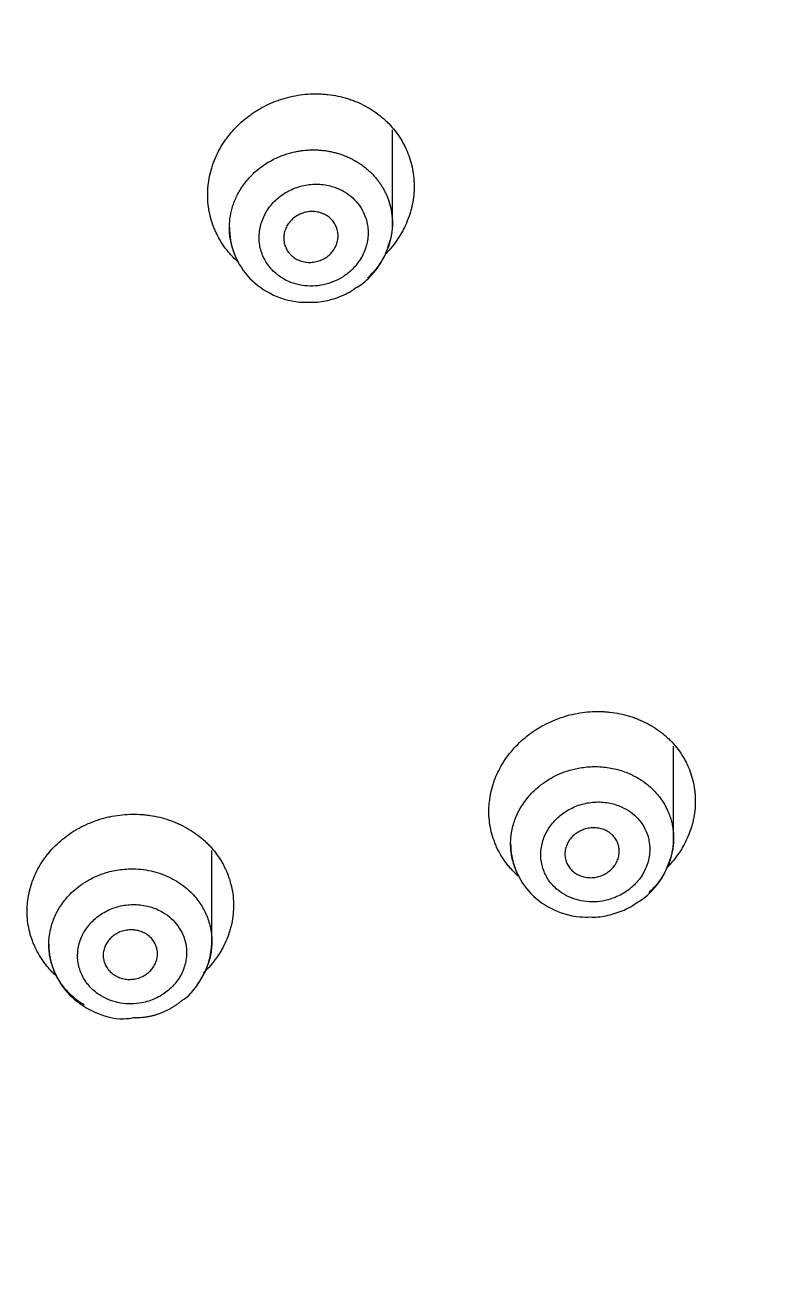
# Model space of a CAD drawing. Header units: millimetres. Extents: x 6110 to 6704, y -2661 to -1821.
# Drawn here: x 6343.9 to 6347.34, y -2169.79 to -2164.06 of the extents above; entities that cross this region are included whole.
import ezdxf

# ---------------------------------------------------------------- set-up
doc = ezdxf.new("R2010")
doc.units = ezdxf.units.MM
doc.header["$LTSCALE"] = 0.1
doc.linetypes.add('HIDDEN2', pattern=[4.7625, 3.175, -1.5875])
doc.layers.add('1', color=4, linetype='HIDDEN2', lineweight=13)
doc.layers.add('DIM', color=3, linetype='Continuous', lineweight=9)

msp = doc.modelspace()

# ---------------------------------------------------------------- hatches: boundary and pattern name
at = {"layer": 'DIM'}
h = msp.add_hatch(dxfattribs=at)
h.set_pattern_fill('ANSI31', color=2)
edge = h.paths.add_edge_path()
edge.add_line((6619.6172, -2595.9805), (6619.6172, -1962.2056))
edge.add_line((6634.6172, -1966.1101), (6619.6172, -1966.1101))
edge.add_line((6634.6172, -2610.9805), (6634.6172, -1966.1101))
edge.add_line((6634.6172, -2610.9805), (6184.4567, -2610.9805))
edge.add_line((6619.6172, -2595.9805), (6184.4567, -2595.9805))
edge.add_line((6184.4567, -2610.9805), (6184.4567, -2595.9805))

# ---------------------------------------------------------------- linework, layer by layer
at = {"layer": '1', "color": 7, "linetype": 'Continuous', "lineweight": -3}
for p, q in [((6345.5903, -2164.9676), (6345.5903, -2164.5391)), ((6346.8843, -2167.797), (6346.8843, -2167.3728)), ((6344.7593, -2168.2714), (6344.7593, -2167.852))]:
    msp.add_line(p, q, dxfattribs=at)
for centre, major_axis, start_param, end_param in [((6338.0093, -2168.509), (-13.75, 0), 3.141606, 7.301236), ((6338.0093, -2168.5196), (-13.75, 0), 3.141627, 6.283151), ((6338.0093, -2168.8384), (13.1753, 0), 4.984867, 10.723113)]:
    msp.add_ellipse(centre, major_axis=major_axis, ratio=0.906308, start_param=start_param, end_param=end_param, dxfattribs=at)
for points, knots in [([(6344.8798, -2165.1463), (6344.872, -2165.1393), (6344.8644, -2165.1321), (6344.8519, -2165.1192), (6344.8469, -2165.1137), (6344.8372, -2165.1026), (6344.8325, -2165.097), (6344.8099, -2165.0682), (6344.7945, -2165.0437), (6344.7786, -2165.0111), (6344.7756, -2165.0045), (6344.7699, -2164.991), (6344.7672, -2164.9842), (6344.7598, -2164.9637), (6344.7556, -2164.9499), (6344.7452, -2164.9079), (6344.7413, -2164.8793), (6344.7403, -2164.8427), (6344.7402, -2164.8354), (6344.7406, -2164.8208), (6344.741, -2164.8135), (6344.7426, -2164.7917), (6344.7464, -2164.7628), (6344.7531, -2164.7343), (6344.7592, -2164.713), (6344.7615, -2164.7059), (6344.7664, -2164.6918), (6344.769, -2164.6848), (6344.7829, -2164.6503), (6344.7968, -2164.6239), (6344.8174, -2164.5924), (6344.8217, -2164.5862), (6344.8306, -2164.5739), (6344.8352, -2164.5678), (6344.8496, -2164.5499), (6344.8597, -2164.5385), (6344.8916, -2164.5056), (6344.9148, -2164.4857), (6344.9465, -2164.4633), (6344.953, -2164.459), (6344.9661, -2164.4506), (6344.9728, -2164.4465), (6344.993, -2164.4348), (6345.0205, -2164.4206), (6345.0492, -2164.4088), (6345.0712, -2164.4009), (6345.0786, -2164.3985), (6345.0936, -2164.3939), (6345.1012, -2164.3917), (6345.1392, -2164.3819), (6345.1699, -2164.3769), (6345.2162, -2164.3735), (6345.2317, -2164.3731), (6345.255, -2164.3735), (6345.2628, -2164.3738), (6345.2783, -2164.3749), (6345.2861, -2164.3756), (6345.3244, -2164.3799), (6345.3543, -2164.3861), (6345.3906, -2164.3973), (6345.3978, -2164.3998), (6345.4122, -2164.405), (6345.4193, -2164.4078), (6345.4404, -2164.4166), (6345.4539, -2164.4231), (6345.4934, -2164.4445), (6345.518, -2164.4611), (6345.5466, -2164.485), (6345.5522, -2164.4899), (6345.5631, -2164.5), (6345.5683, -2164.5052), (6345.5837, -2164.521), (6345.6029, -2164.543), (6345.6197, -2164.5668), (6345.6313, -2164.5853), (6345.6351, -2164.5916), (6345.6422, -2164.6044), (6345.6456, -2164.6109), (6345.6616, -2164.6436), (6345.6714, -2164.6707), (6345.6818, -2164.7128), (6345.6846, -2164.7271), (6345.6875, -2164.7488), (6345.6883, -2164.7561), (6345.6895, -2164.7706), (6345.6899, -2164.7779), (6345.691, -2164.8142), (6345.6888, -2164.8432), (6345.6823, -2164.8794), (6345.6807, -2164.8867), (6345.6774, -2164.9012), (6345.6755, -2164.9083), (6345.6693, -2164.9297), (6345.6597, -2164.9576), (6345.6473, -2164.9847), (6345.6369, -2165.0046), (6345.6333, -2165.0111), (6345.6256, -2165.0242), (6345.6216, -2165.0306), (6345.6008, -2165.0625), (6345.5818, -2165.0863), (6345.5603, -2165.1085)], [0, 0, 0, 0, 0.014902, 0.014902, 0.025382, 0.025382, 0.035862, 0.035862, 0.077781, 0.077781, 0.088261, 0.088261, 0.09874, 0.09874, 0.1197, 0.1197, 0.161619, 0.161619, 0.172099, 0.172099, 0.182579, 0.182579, 0.203538, 0.224498, 0.224498, 0.234977, 0.234977, 0.245457, 0.245457, 0.287376, 0.287376, 0.297856, 0.297856, 0.308336, 0.308336, 0.329295, 0.329295, 0.371214, 0.371214, 0.381694, 0.381694, 0.392174, 0.392174, 0.413133, 0.434093, 0.434093, 0.444573, 0.444573, 0.455052, 0.455052, 0.496971, 0.496971, 0.517931, 0.517931, 0.528411, 0.528411, 0.53889, 0.53889, 0.58081, 0.58081, 0.591289, 0.591289, 0.601769, 0.601769, 0.622729, 0.622729, 0.664648, 0.664648, 0.675127, 0.675127, 0.685607, 0.685607, 0.706567, 0.727526, 0.727526, 0.738006, 0.738006, 0.748486, 0.748486, 0.790405, 0.790405, 0.811364, 0.811364, 0.821844, 0.821844, 0.832324, 0.832324, 0.874243, 0.874243, 0.884723, 0.884723, 0.895202, 0.895202, 0.916162, 0.937121, 0.937121, 0.947601, 0.947601, 0.958081, 0.958081, 1, 1, 1, 1]), ([(6344.8403, -2164.9884), (6344.8403, -2164.9865), (6344.8405, -2164.9691), (6344.8436, -2164.9349), (6344.8557, -2164.8853), (6344.8773, -2164.8338), (6344.9099, -2164.7824), (6344.9473, -2164.7414), (6344.9835, -2164.7112), (6345.0134, -2164.6909), (6345.0428, -2164.6746), (6345.0709, -2164.6617), (6345.0973, -2164.6519), (6345.1217, -2164.6447), (6345.1438, -2164.6395), (6345.1633, -2164.6359), (6345.1802, -2164.6336), (6345.1944, -2164.6323), (6345.2058, -2164.6315), (6345.2197, -2164.631), (6345.2372, -2164.6309), (6345.2588, -2164.6321), (6345.2802, -2164.6344), (6345.3012, -2164.6378), (6345.3218, -2164.6423), (6345.3419, -2164.6478), (6345.3614, -2164.6543), (6345.3804, -2164.6617), (6345.3986, -2164.6701), (6345.4162, -2164.6793), (6345.4331, -2164.6893), (6345.4492, -2164.7001), (6345.4645, -2164.7116), (6345.479, -2164.7237), (6345.4926, -2164.7364), (6345.5054, -2164.7497), (6345.5172, -2164.7635), (6345.5282, -2164.7778), (6345.5383, -2164.7924), (6345.5475, -2164.8074), (6345.5558, -2164.8227), (6345.5667, -2164.8456), (6345.5785, -2164.8779), (6345.588, -2164.9212), (6345.5903, -2164.9515), (6345.5903, -2164.9672)], [0, 0, 0, 0, 0.005441, 0.047816, 0.094021, 0.144058, 0.197927, 0.255627, 0.289108, 0.320212, 0.348938, 0.375287, 0.399257, 0.420849, 0.440062, 0.456897, 0.471352, 0.483427, 0.493123, 0.500439, 0.519075, 0.53757, 0.555925, 0.57414, 0.592215, 0.61015, 0.627946, 0.645603, 0.66312, 0.680499, 0.69774, 0.714842, 0.731806, 0.748632, 0.765321, 0.781873, 0.798288, 0.814566, 0.830707, 0.846713, 0.862583, 0.878317, 0.916366, 0.957028, 1, 1, 1, 1]), ([(6345.4018, -2165.184), (6345.4096, -2165.1766), (6345.4243, -2165.1609), (6345.4431, -2165.1349), (6345.4581, -2165.1069), (6345.4694, -2165.0776), (6345.4764, -2165.0472), (6345.4791, -2165.0164), (6345.4776, -2164.9857), (6345.4718, -2164.9557), (6345.46, -2164.922), (6345.44, -2164.8861), (6345.409, -2164.8512), (6345.3713, -2164.8228), (6345.3327, -2164.8046), (6345.2966, -2164.7941), (6345.2644, -2164.7891), (6345.2317, -2164.7881), (6345.1989, -2164.791), (6345.1667, -2164.7979), (6345.1355, -2164.8087), (6345.1059, -2164.823), (6345.0783, -2164.8407), (6345.0533, -2164.8616), (6345.0312, -2164.8852), (6345.0125, -2164.9112), (6344.9974, -2164.9391), (6344.9862, -2164.9684), (6344.9792, -2164.9987), (6344.9765, -2165.0294), (6344.9779, -2165.06), (6344.9837, -2165.0901), (6344.9938, -2165.119), (6345.0078, -2165.1463), (6345.0256, -2165.1715), (6345.047, -2165.194), (6345.0714, -2165.2137), (6345.0985, -2165.2301), (6345.1327, -2165.2449), (6345.1746, -2165.2558), (6345.2236, -2165.2588), (6345.2728, -2165.253), (6345.3202, -2165.2382), (6345.3642, -2165.2154), (6345.39, -2165.1952), (6345.4018, -2165.184)], [0, 0, 0, 0, 0.02085, 0.041612, 0.062641, 0.083494, 0.1042, 0.125113, 0.146036, 0.166745, 0.187587, 0.218855, 0.250022, 0.281241, 0.312461, 0.333319, 0.354033, 0.374953, 0.395825, 0.416534, 0.437434, 0.458363, 0.479085, 0.499955, 0.520923, 0.541676, 0.562573, 0.583495, 0.604209, 0.625085, 0.645955, 0.666654, 0.687576, 0.70845, 0.729135, 0.750036, 0.77094, 0.79163, 0.812505, 0.843708, 0.874932, 0.906081, 0.937377, 0.968614, 1, 1, 1, 1]), ([(6345.3037, -2165.1104), (6345.2978, -2165.1161), (6345.2915, -2165.1212), (6345.2814, -2165.1279), (6345.2779, -2165.13), (6345.2707, -2165.1339), (6345.267, -2165.1358), (6345.2557, -2165.1406), (6345.2479, -2165.1432), (6345.236, -2165.1459), (6345.2319, -2165.1467), (6345.2237, -2165.1478), (6345.2196, -2165.1481), (6345.2074, -2165.1487), (6345.1993, -2165.1483), (6345.1872, -2165.1466), (6345.1832, -2165.1458), (6345.1753, -2165.144), (6345.1677, -2165.1417), (6345.1603, -2165.1388), (6345.153, -2165.1355), (6345.1495, -2165.1337), (6345.1392, -2165.1277), (6345.1328, -2165.1231), (6345.1242, -2165.1154), (6345.1214, -2165.1127), (6345.1175, -2165.1084), (6345.1162, -2165.1069), (6345.1137, -2165.1039), (6345.1125, -2165.1024), (6345.1068, -2165.0947), (6345.103, -2165.0881), (6345.0983, -2165.0777), (6345.0969, -2165.0741), (6345.0945, -2165.0668), (6345.0935, -2165.0631), (6345.0911, -2165.052), (6345.0903, -2165.0444), (6345.0903, -2165.0328), (6345.0905, -2165.029), (6345.0913, -2165.0214), (6345.0925, -2165.0138), (6345.0945, -2165.0063), (6345.0969, -2164.9989), (6345.0983, -2164.9952), (6345.103, -2164.9844), (6345.1068, -2164.9775), (6345.1136, -2164.9677), (6345.1161, -2164.9646), (6345.1213, -2164.9584), (6345.124, -2164.9555), (6345.1327, -2164.947), (6345.1389, -2164.942), (6345.1491, -2164.9351), (6345.1527, -2164.933), (6345.1598, -2164.9291), (6345.1672, -2164.9255), (6345.1748, -2164.9226), (6345.1826, -2164.9201), (6345.1866, -2164.919), (6345.1987, -2164.9162), (6345.2068, -2164.9151), (6345.219, -2164.9145), (6345.2231, -2164.9145), (6345.2312, -2164.9149), (6345.2353, -2164.9153), (6345.2474, -2164.917), (6345.2552, -2164.9188), (6345.2646, -2164.9221), (6345.2665, -2164.9227), (6345.2702, -2164.9242), (6345.2721, -2164.925), (6345.2776, -2164.9275), (6345.2811, -2164.9293), (6345.2913, -2164.9352), (6345.2976, -2164.9398), (6345.3049, -2164.9463), (6345.3064, -2164.9476), (6345.3092, -2164.9503), (6345.3132, -2164.9545), (6345.3193, -2164.9619), (6345.3235, -2164.9683), (6345.3274, -2164.9749), (6345.3292, -2164.9783), (6345.3339, -2164.9888), (6345.3363, -2164.996), (6345.3387, -2165.0072), (6345.3393, -2165.0109), (6345.3401, -2165.0186), (6345.3403, -2165.0224), (6345.3403, -2165.0339), (6345.3395, -2165.0415), (6345.3371, -2165.0529), (6345.3361, -2165.0567), (6345.3337, -2165.0641), (6345.331, -2165.0714), (6345.3275, -2165.0784), (6345.3236, -2165.0853), (6345.3215, -2165.0887), (6345.3147, -2165.0986), (6345.3095, -2165.1047), (6345.3037, -2165.1104)], [0, 0, 0, 0, 0.03125, 0.03125, 0.046875, 0.046875, 0.0625, 0.0625, 0.09375, 0.09375, 0.109375, 0.109375, 0.125, 0.125, 0.15625, 0.15625, 0.171875, 0.171875, 0.1875, 0.203125, 0.203125, 0.21875, 0.21875, 0.25, 0.25, 0.265625, 0.265625, 0.273438, 0.273438, 0.28125, 0.28125, 0.3125, 0.3125, 0.328125, 0.328125, 0.34375, 0.34375, 0.375, 0.375, 0.390625, 0.390625, 0.40625, 0.421875, 0.421875, 0.4375, 0.4375, 0.46875, 0.46875, 0.484375, 0.484375, 0.5, 0.5, 0.53125, 0.53125, 0.546875, 0.546875, 0.5625, 0.578125, 0.578125, 0.59375, 0.59375, 0.625, 0.625, 0.640625, 0.640625, 0.65625, 0.65625, 0.6875, 0.6875, 0.695313, 0.695313, 0.703125, 0.703125, 0.71875, 0.71875, 0.75, 0.75, 0.757813, 0.757813, 0.765625, 0.78125, 0.796875, 0.796875, 0.8125, 0.8125, 0.84375, 0.84375, 0.859375, 0.859375, 0.875, 0.875, 0.90625, 0.90625, 0.921875, 0.921875, 0.9375, 0.953125, 0.953125, 0.96875, 0.96875, 1, 1, 1, 1]), ([(6344.8403, -2164.9877), (6344.8407, -2165.0286), (6344.8543, -2165.1071), (6344.9188, -2165.2166), (6345.0246, -2165.2987), (6345.1302, -2165.3315), (6345.1928, -2165.3321), (6345.2082, -2165.3313)], [0, 0, 0, 0, 0.213393, 0.437882, 0.673259, 0.920678, 1, 1, 1, 1]), ([(6344.8827, -2165.1477), (6344.8815, -2165.1456), (6344.8714, -2165.1274), (6344.8557, -2165.0915), (6344.843, -2165.0399), (6344.8403, -2165.005), (6344.8403, -2164.9884)], [0, 0, 0, 0, 0.044747, 0.371454, 0.701717, 1, 1, 1, 1]), ([(6345.5903, -2164.9672), (6345.5903, -2164.9673), (6345.5903, -2164.9841), (6345.5877, -2165.0175), (6345.58, -2165.0503), (6345.5749, -2165.0663)], [0, 0, 0, 0, 0.003355, 0.503542, 1, 1, 1, 1]), ([(6345.4211, -2165.2661), (6345.431, -2165.2606), (6345.4632, -2165.2404), (6345.5093, -2165.1936), (6345.5513, -2165.1318), (6345.5677, -2165.0878), (6345.573, -2165.0678)], [0, 0, 0, 0, 0.128214, 0.438368, 0.755323, 1, 1, 1, 1]), ([(6345.5749, -2165.0663), (6345.5746, -2165.0674), (6345.5685, -2165.0864), (6345.5529, -2165.1233), (6345.5201, -2165.1746), (6345.4917, -2165.2057), (6345.4758, -2165.2204)], [0, 0, 0, 0, 0.018042, 0.329384, 0.656701, 1, 1, 1, 1]), ([(6345.2082, -2165.3313), (6345.2176, -2165.332), (6345.2521, -2165.3326), (6345.312, -2165.3197), (6345.3747, -2165.297), (6345.4089, -2165.2751), (6345.4211, -2165.2661)], [0, 0, 0, 0, 0.124759, 0.458259, 0.799124, 1, 1, 1, 1]), ([(6346.1698, -2167.9706), (6346.1627, -2167.9643), (6346.1558, -2167.9578), (6346.1441, -2167.9459), (6346.1391, -2167.9405), (6346.1295, -2167.9296), (6346.1248, -2167.9241), (6346.1025, -2167.8959), (6346.0872, -2167.8719), (6346.0715, -2167.84), (6346.0685, -2167.8335), (6346.0629, -2167.8204), (6346.0603, -2167.8137), (6346.053, -2167.7936), (6346.0489, -2167.78), (6346.0388, -2167.7388), (6346.0351, -2167.7107), (6346.0343, -2167.6748), (6346.0343, -2167.6676), (6346.0348, -2167.6532), (6346.0352, -2167.646), (6346.037, -2167.6246), (6346.041, -2167.5962), (6346.0479, -2167.5681), (6346.0542, -2167.5472), (6346.0565, -2167.5402), (6346.0615, -2167.5263), (6346.0642, -2167.5194), (6346.0785, -2167.4855), (6346.0926, -2167.4595), (6346.1176, -2167.4224), (6346.1267, -2167.4103), (6346.1461, -2167.3868), (6346.1563, -2167.3755), (6346.1886, -2167.3433), (6346.212, -2167.3237), (6346.244, -2167.3017), (6346.2505, -2167.2974), (6346.2637, -2167.2892), (6346.2704, -2167.2852), (6346.2907, -2167.2738), (6346.3184, -2167.2598), (6346.3472, -2167.2483), (6346.3693, -2167.2405), (6346.3767, -2167.2381), (6346.3917, -2167.2336), (6346.3993, -2167.2315), (6346.4374, -2167.2219), (6346.468, -2167.217), (6346.5143, -2167.2137), (6346.5298, -2167.2133), (6346.553, -2167.2137), (6346.5608, -2167.214), (6346.5763, -2167.215), (6346.584, -2167.2157), (6346.6221, -2167.2199), (6346.6519, -2167.2259), (6346.688, -2167.2369), (6346.6952, -2167.2392), (6346.7094, -2167.2443), (6346.7165, -2167.247), (6346.7374, -2167.2556), (6346.7509, -2167.262), (6346.7901, -2167.2827), (6346.8146, -2167.2989), (6346.8429, -2167.3222), (6346.8484, -2167.327), (6346.8592, -2167.3369), (6346.8644, -2167.3419), (6346.8797, -2167.3573), (6346.8987, -2167.3788), (6346.9153, -2167.402), (6346.9268, -2167.42), (6346.9305, -2167.4262), (6346.9375, -2167.4387), (6346.9408, -2167.445), (6346.9566, -2167.4771), (6346.9663, -2167.5036), (6346.9764, -2167.5448), (6346.9791, -2167.5588), (6346.9819, -2167.5801), (6346.9826, -2167.5873), (6346.9837, -2167.6015), (6346.9841, -2167.6087), (6346.9849, -2167.6443), (6346.9825, -2167.6728), (6346.9757, -2167.7084), (6346.9741, -2167.7155), (6346.9706, -2167.7298), (6346.9687, -2167.7368), (6346.9623, -2167.7578), (6346.9525, -2167.7854), (6346.9398, -2167.812), (6346.9292, -2167.8315), (6346.9255, -2167.838), (6346.9178, -2167.8508), (6346.9137, -2167.8572), (6346.8926, -2167.8885), (6346.8733, -2167.912), (6346.8516, -2167.9338)], [0, 0, 0, 0, 0.013703, 0.013703, 0.024196, 0.024196, 0.034688, 0.034688, 0.076658, 0.076658, 0.087151, 0.087151, 0.097643, 0.097643, 0.118628, 0.118628, 0.160598, 0.160598, 0.171091, 0.171091, 0.181583, 0.181583, 0.202568, 0.223553, 0.223553, 0.234046, 0.234046, 0.244539, 0.244539, 0.286509, 0.286509, 0.307494, 0.307494, 0.328479, 0.328479, 0.370449, 0.370449, 0.380941, 0.380941, 0.391434, 0.391434, 0.412419, 0.433404, 0.433404, 0.443896, 0.443896, 0.454389, 0.454389, 0.496359, 0.496359, 0.517344, 0.517344, 0.527837, 0.527837, 0.538329, 0.538329, 0.580299, 0.580299, 0.590792, 0.590792, 0.601284, 0.601284, 0.622269, 0.622269, 0.664239, 0.664239, 0.674732, 0.674732, 0.685224, 0.685224, 0.706209, 0.727194, 0.727194, 0.737687, 0.737687, 0.74818, 0.74818, 0.79015, 0.79015, 0.811135, 0.811135, 0.821627, 0.821627, 0.83212, 0.83212, 0.87409, 0.87409, 0.884582, 0.884582, 0.895075, 0.895075, 0.91606, 0.937045, 0.937045, 0.947537, 0.947537, 0.95803, 0.95803, 1, 1, 1, 1]), ([(6346.1343, -2167.8218), (6346.1343, -2167.8124), (6346.1357, -2167.7828), (6346.145, -2167.733), (6346.1681, -2167.6745), (6346.2025, -2167.6197), (6346.2367, -2167.5823), (6346.2651, -2167.5576), (6346.286, -2167.5415), (6346.3141, -2167.523), (6346.3503, -2167.5038), (6346.3953, -2167.486), (6346.4492, -2167.4722), (6346.5004, -2167.4666), (6346.5446, -2167.4671), (6346.5789, -2167.4704), (6346.6119, -2167.4764), (6346.6432, -2167.4849), (6346.6727, -2167.4956), (6346.7004, -2167.5082), (6346.726, -2167.5225), (6346.7495, -2167.5382), (6346.7709, -2167.5551), (6346.7902, -2167.5729), (6346.8075, -2167.5914), (6346.8227, -2167.6105), (6346.836, -2167.6299), (6346.8474, -2167.6494), (6346.8573, -2167.6696), (6346.8659, -2167.6907), (6346.8731, -2167.7131), (6346.8787, -2167.7362), (6346.8824, -2167.7599), (6346.8841, -2167.7802), (6346.8843, -2167.7926), (6346.8843, -2167.7969)], [0, 0, 0, 0, 0.026199, 0.082395, 0.139298, 0.196916, 0.255256, 0.27208, 0.294957, 0.323885, 0.358864, 0.399888, 0.446955, 0.500061, 0.530248, 0.559717, 0.588468, 0.616503, 0.643821, 0.670423, 0.696309, 0.721479, 0.745934, 0.769673, 0.792698, 0.81501, 0.836608, 0.857493, 0.877666, 0.899212, 0.92103, 0.943121, 0.965485, 0.988123, 1, 1, 1, 1]), ([(6346.6983, -2168.0155), (6346.7062, -2168.0082), (6346.7209, -2167.9926), (6346.7397, -2167.9669), (6346.7547, -2167.9392), (6346.7659, -2167.9102), (6346.7729, -2167.8804), (6346.7759, -2167.8451), (6346.7724, -2167.805), (6346.7585, -2167.762), (6346.7358, -2167.7228), (6346.7048, -2167.689), (6346.667, -2167.6617), (6346.6285, -2167.6443), (6346.5925, -2167.6344), (6346.5604, -2167.6298), (6346.5277, -2167.6291), (6346.495, -2167.6322), (6346.4628, -2167.6392), (6346.4316, -2167.65), (6346.402, -2167.6643), (6346.3744, -2167.6819), (6346.3494, -2167.7026), (6346.3272, -2167.726), (6346.3085, -2167.7517), (6346.2934, -2167.7793), (6346.2822, -2167.8082), (6346.2753, -2167.838), (6346.2726, -2167.8683), (6346.2742, -2167.8983), (6346.2801, -2167.9278), (6346.2903, -2167.956), (6346.3044, -2167.9826), (6346.3224, -2168.007), (6346.3474, -2168.0324), (6346.381, -2168.0569), (6346.4243, -2168.0764), (6346.4712, -2168.0879), (6346.5202, -2168.0904), (6346.5693, -2168.0843), (6346.6114, -2168.0711), (6346.646, -2168.0545), (6346.6737, -2168.0368), (6346.6904, -2168.0229), (6346.6983, -2168.0155)], [0, 0, 0, 0, 0.020896, 0.041652, 0.06262, 0.083511, 0.104219, 0.12509, 0.156355, 0.18752, 0.218767, 0.249961, 0.28118, 0.312405, 0.333296, 0.35401, 0.374902, 0.395814, 0.416525, 0.437388, 0.458341, 0.479065, 0.499919, 0.520871, 0.541626, 0.562557, 0.583438, 0.604144, 0.625069, 0.645921, 0.666614, 0.687551, 0.708421, 0.729109, 0.750011, 0.781214, 0.812434, 0.843604, 0.874873, 0.906013, 0.937331, 0.958238, 0.979009, 1, 1, 1, 1]), ([(6344.0394, -2168.426), (6344.0323, -2168.4193), (6344.0254, -2168.4124), (6344.0137, -2168.3999), (6344.0089, -2168.3944), (6343.9995, -2168.3832), (6343.995, -2168.3775), (6343.9732, -2168.3487), (6343.9585, -2168.3243), (6343.9434, -2168.2919), (6343.9406, -2168.2854), (6343.9352, -2168.2721), (6343.9327, -2168.2654), (6343.9258, -2168.2451), (6343.922, -2168.2315), (6343.9127, -2168.1902), (6343.9095, -2168.1622), (6343.9093, -2168.1264), (6343.9095, -2168.1193), (6343.9102, -2168.1051), (6343.9107, -2168.098), (6343.9129, -2168.0768), (6343.9173, -2168.0487), (6343.9247, -2168.0211), (6343.9314, -2168.0005), (6343.9338, -2167.9937), (6343.9391, -2167.98), (6343.9418, -2167.9733), (6343.9566, -2167.9401), (6343.9711, -2167.9148), (6343.9925, -2167.8847), (6343.997, -2167.8788), (6344.0062, -2167.8671), (6344.011, -2167.8614), (6344.0258, -2167.8444), (6344.0363, -2167.8335), (6344.069, -2167.8026), (6344.0928, -2167.784), (6344.1251, -2167.7632), (6344.1317, -2167.7592), (6344.1451, -2167.7515), (6344.1519, -2167.7478), (6344.1724, -2167.7371), (6344.2004, -2167.7242), (6344.2294, -2167.7138), (6344.2517, -2167.7069), (6344.2591, -2167.7048), (6344.2743, -2167.7008), (6344.2819, -2167.699), (6344.3202, -2167.6908), (6344.351, -2167.6871), (6344.3974, -2167.6855), (6344.4129, -2167.6857), (6344.4362, -2167.687), (6344.444, -2167.6876), (6344.4594, -2167.6892), (6344.4671, -2167.6902), (6344.5052, -2167.6958), (6344.5348, -2167.703), (6344.5708, -2167.7153), (6344.5779, -2167.7179), (6344.5921, -2167.7235), (6344.5991, -2167.7265), (6344.6199, -2167.7359), (6344.6332, -2167.7427), (6344.672, -2167.7649), (6344.696, -2167.782), (6344.7239, -2167.8062), (6344.7293, -2167.8112), (6344.7399, -2167.8214), (6344.745, -2167.8266), (6344.7599, -2167.8425), (6344.7784, -2167.8646), (6344.7945, -2167.8883), (6344.8057, -2167.9067), (6344.8092, -2167.9129), (6344.816, -2167.9256), (6344.8192, -2167.932), (6344.8343, -2167.9644), (6344.8435, -2167.9911), (6344.8528, -2168.0325), (6344.8552, -2168.0465), (6344.8576, -2168.0678), (6344.8582, -2168.0749), (6344.8591, -2168.089), (6344.8593, -2168.0961), (6344.8595, -2168.1315), (6344.8566, -2168.1598), (6344.8492, -2168.1949), (6344.8475, -2168.202), (6344.8438, -2168.216), (6344.8417, -2168.2229), (6344.8351, -2168.2435), (6344.8247, -2168.2705), (6344.8116, -2168.2965), (6344.8008, -2168.3156), (6344.797, -2168.3219), (6344.789, -2168.3344), (6344.7848, -2168.3406), (6344.7632, -2168.3711), (6344.7435, -2168.3937), (6344.7215, -2168.4147)], [0, 0, 0, 0, 0.013993, 0.013993, 0.024482, 0.024482, 0.034972, 0.034972, 0.076929, 0.076929, 0.087419, 0.087419, 0.097908, 0.097908, 0.118887, 0.118887, 0.160845, 0.160845, 0.171334, 0.171334, 0.181824, 0.181824, 0.202803, 0.223782, 0.223782, 0.234271, 0.234271, 0.24476, 0.24476, 0.286718, 0.286718, 0.297208, 0.297208, 0.307697, 0.307697, 0.328676, 0.328676, 0.370634, 0.370634, 0.381123, 0.381123, 0.391613, 0.391613, 0.412591, 0.43357, 0.43357, 0.44406, 0.44406, 0.454549, 0.454549, 0.496507, 0.496507, 0.517486, 0.517486, 0.527975, 0.527975, 0.538465, 0.538465, 0.580422, 0.580422, 0.590912, 0.590912, 0.601401, 0.601401, 0.62238, 0.62238, 0.664338, 0.664338, 0.674827, 0.674827, 0.685317, 0.685317, 0.706296, 0.727275, 0.727275, 0.737764, 0.737764, 0.748253, 0.748253, 0.790211, 0.790211, 0.81119, 0.81119, 0.82168, 0.82168, 0.832169, 0.832169, 0.874127, 0.874127, 0.884616, 0.884616, 0.895106, 0.895106, 0.916084, 0.937063, 0.937063, 0.947553, 0.947553, 0.958042, 0.958042, 1, 1, 1, 1]), ([(6346.5973, -2167.9399), (6346.5915, -2167.9455), (6346.5851, -2167.9505), (6346.575, -2167.9572), (6346.5715, -2167.9593), (6346.5643, -2167.9631), (6346.5605, -2167.9649), (6346.5492, -2167.9698), (6346.5414, -2167.9723), (6346.5294, -2167.975), (6346.5254, -2167.9758), (6346.5172, -2167.9769), (6346.5131, -2167.9773), (6346.5009, -2167.9779), (6346.4928, -2167.9775), (6346.4808, -2167.9759), (6346.4768, -2167.9752), (6346.469, -2167.9734), (6346.4613, -2167.9712), (6346.454, -2167.9684), (6346.4468, -2167.9652), (6346.4432, -2167.9635), (6346.433, -2167.9577), (6346.4267, -2167.9532), (6346.418, -2167.9457), (6346.4153, -2167.9431), (6346.41, -2167.9375), (6346.4076, -2167.9346), (6346.4008, -2167.9255), (6346.3969, -2167.9191), (6346.393, -2167.9106), (6346.3923, -2167.9089), (6346.3909, -2167.9054), (6346.3902, -2167.9036), (6346.3885, -2167.8983), (6346.3875, -2167.8947), (6346.3851, -2167.8838), (6346.3843, -2167.8764), (6346.3844, -2167.865), (6346.3846, -2167.8612), (6346.3854, -2167.8537), (6346.3866, -2167.8462), (6346.3887, -2167.8389), (6346.3911, -2167.8316), (6346.3925, -2167.8279), (6346.3972, -2167.8173), (6346.4011, -2167.8105), (6346.408, -2167.8009), (6346.4104, -2167.7977), (6346.4157, -2167.7916), (6346.4184, -2167.7887), (6346.4271, -2167.7804), (6346.4334, -2167.7754), (6346.4437, -2167.7687), (6346.4472, -2167.7666), (6346.4544, -2167.7627), (6346.4618, -2167.7592), (6346.4694, -2167.7563), (6346.4772, -2167.7538), (6346.4812, -2167.7527), (6346.4933, -2167.7499), (6346.5014, -2167.7488), (6346.5136, -2167.7482), (6346.5176, -2167.7482), (6346.5258, -2167.7485), (6346.5299, -2167.7489), (6346.5419, -2167.7505), (6346.5497, -2167.7522), (6346.561, -2167.756), (6346.5647, -2167.7574), (6346.5719, -2167.7606), (6346.5755, -2167.7623), (6346.5856, -2167.7681), (6346.5919, -2167.7725), (6346.5992, -2167.7788), (6346.6006, -2167.7801), (6346.6034, -2167.7827), (6346.6074, -2167.7868), (6346.6135, -2167.794), (6346.6177, -2167.8002), (6346.6216, -2167.8067), (6346.6233, -2167.81), (6346.628, -2167.8203), (6346.6304, -2167.8273), (6346.6328, -2167.8382), (6346.6334, -2167.8419), (6346.6342, -2167.8495), (6346.6344, -2167.8532), (6346.6343, -2167.8645), (6346.6335, -2167.872), (6346.6311, -2167.8832), (6346.63, -2167.8869), (6346.6276, -2167.8942), (6346.6248, -2167.9014), (6346.6213, -2167.9083), (6346.6174, -2167.9151), (6346.6153, -2167.9185), (6346.6084, -2167.9282), (6346.6032, -2167.9343), (6346.5973, -2167.9399)], [0, 0, 0, 0, 0.03125, 0.03125, 0.046875, 0.046875, 0.0625, 0.0625, 0.09375, 0.09375, 0.109375, 0.109375, 0.125, 0.125, 0.15625, 0.15625, 0.171875, 0.171875, 0.1875, 0.203125, 0.203125, 0.21875, 0.21875, 0.25, 0.25, 0.265625, 0.265625, 0.28125, 0.28125, 0.3125, 0.3125, 0.320313, 0.320313, 0.328125, 0.328125, 0.34375, 0.34375, 0.375, 0.375, 0.390625, 0.390625, 0.40625, 0.421875, 0.421875, 0.4375, 0.4375, 0.46875, 0.46875, 0.484375, 0.484375, 0.5, 0.5, 0.53125, 0.53125, 0.546875, 0.546875, 0.5625, 0.578125, 0.578125, 0.59375, 0.59375, 0.625, 0.625, 0.640625, 0.640625, 0.65625, 0.65625, 0.6875, 0.6875, 0.703125, 0.703125, 0.71875, 0.71875, 0.75, 0.75, 0.757813, 0.757813, 0.765625, 0.78125, 0.796875, 0.796875, 0.8125, 0.8125, 0.84375, 0.84375, 0.859375, 0.859375, 0.875, 0.875, 0.90625, 0.90625, 0.921875, 0.921875, 0.9375, 0.953125, 0.953125, 0.96875, 0.96875, 1, 1, 1, 1]), ([(6346.8843, -2167.7969), (6346.8843, -2167.8008), (6346.8841, -2167.8131), (6346.8825, -2167.8339), (6346.8785, -2167.859), (6346.8725, -2167.8842), (6346.865, -2167.9071), (6346.8591, -2167.9215), (6346.8564, -2167.9276)], [0, 0, 0, 0, 0.089243, 0.276754, 0.466499, 0.658483, 0.85271, 1, 1, 1, 1]), ([(6346.171, -2167.9683), (6346.1705, -2167.9673), (6346.1608, -2167.9489), (6346.1456, -2167.9113), (6346.1359, -2167.8625), (6346.1343, -2167.8323), (6346.1343, -2167.8218)], [0, 0, 0, 0, 0.024073, 0.406199, 0.793147, 1, 1, 1, 1]), ([(6346.1344, -2167.8211), (6346.1348, -2167.8613), (6346.1483, -2167.9383), (6346.2119, -2168.0456), (6346.3166, -2168.126), (6346.4226, -2168.1584), (6346.4862, -2168.1592), (6346.5031, -2168.1584)], [0, 0, 0, 0, 0.21101, 0.433575, 0.667334, 0.913476, 1, 1, 1, 1]), ([(6344.0093, -2168.285), (6344.0093, -2168.2757), (6344.0106, -2168.2465), (6344.0198, -2168.1978), (6344.042, -2168.141), (6344.0691, -2168.0974), (6344.0963, -2168.0642), (6344.1221, -2168.0381), (6344.156, -2168.0106), (6344.199, -2167.9836), (6344.2519, -2167.9598), (6344.3147, -2167.9424), (6344.3768, -2167.9358), (6344.433, -2167.9381), (6344.4795, -2167.9456), (6344.5228, -2167.9578), (6344.5624, -2167.9739), (6344.598, -2167.9931), (6344.6296, -2168.0148), (6344.6571, -2168.0382), (6344.6806, -2168.0627), (6344.7004, -2168.0879), (6344.7224, -2168.1219), (6344.7435, -2168.1675), (6344.7581, -2168.2262), (6344.761, -2168.2877), (6344.7515, -2168.3501), (6344.7291, -2168.4111), (6344.706, -2168.4491), (6344.6925, -2168.4671)], [0, 0, 0, 0, 0.021804, 0.068452, 0.115153, 0.161909, 0.184267, 0.211426, 0.243383, 0.280138, 0.321686, 0.368025, 0.419151, 0.454207, 0.487929, 0.520316, 0.55137, 0.581089, 0.609475, 0.636526, 0.662244, 0.686628, 0.709678, 0.755803, 0.802829, 0.850759, 0.899596, 0.949342, 1, 1, 1, 1]), ([(6346.714, -2168.0933), (6346.7233, -2168.0882), (6346.7554, -2168.0687), (6346.8011, -2168.0224), (6346.8389, -2167.9713), (6346.8514, -2167.9381), (6346.8542, -2167.9295)], [0, 0, 0, 0, 0.140277, 0.503092, 0.874422, 1, 1, 1, 1]), ([(6346.8564, -2167.9276), (6346.8555, -2167.9297), (6346.8508, -2167.94), (6346.8414, -2167.9582), (6346.8268, -2167.9819), (6346.81, -2168.0047), (6346.7911, -2168.0266), (6346.7773, -2168.0403), (6346.77, -2168.0469)], [0, 0, 0, 0, 0.046164, 0.232685, 0.421325, 0.612088, 0.804979, 1, 1, 1, 1]), ([(6346.5031, -2168.1584), (6346.511, -2168.1588), (6346.544, -2168.1595), (6346.6024, -2168.1471), (6346.666, -2168.1246), (6346.7011, -2168.1026), (6346.714, -2168.0933)], [0, 0, 0, 0, 0.106268, 0.442583, 0.787132, 1, 1, 1, 1]), ([(6344.5985, -2168.4539), (6344.6047, -2168.4455), (6344.616, -2168.4281), (6344.6292, -2168.4002), (6344.6382, -2168.3711), (6344.6431, -2168.3412), (6344.6437, -2168.3112), (6344.6392, -2168.2766), (6344.6273, -2168.2384), (6344.6045, -2168.199), (6344.5738, -2168.1645), (6344.5401, -2168.1396), (6344.5073, -2168.1226), (6344.4772, -2168.1116), (6344.4456, -2168.1043), (6344.4131, -2168.1008), (6344.3803, -2168.1013), (6344.3476, -2168.1056), (6344.3158, -2168.1137), (6344.2852, -2168.1255), (6344.2565, -2168.1408), (6344.2301, -2168.1593), (6344.2064, -2168.1807), (6344.186, -2168.2047), (6344.1689, -2168.2308), (6344.1558, -2168.2587), (6344.1468, -2168.2878), (6344.1418, -2168.3175), (6344.1412, -2168.3475), (6344.1451, -2168.3772), (6344.153, -2168.4061), (6344.1651, -2168.4337), (6344.1811, -2168.4594), (6344.2007, -2168.483), (6344.2236, -2168.5039), (6344.2537, -2168.5247), (6344.2921, -2168.5432), (6344.3391, -2168.5555), (6344.3882, -2168.5594), (6344.4319, -2168.5549), (6344.469, -2168.5455), (6344.4996, -2168.5337), (6344.5283, -2168.5183), (6344.5548, -2168.4998), (6344.5785, -2168.4783), (6344.5922, -2168.4623), (6344.5985, -2168.4539)], [0, 0, 0, 0, 0.0209, 0.04163, 0.062533, 0.083454, 0.10417, 0.125012, 0.156278, 0.187452, 0.218693, 0.249901, 0.270803, 0.29152, 0.312403, 0.33333, 0.354041, 0.374895, 0.395859, 0.416562, 0.437364, 0.458366, 0.479099, 0.499932, 0.520869, 0.541619, 0.56257, 0.583424, 0.604118, 0.62506, 0.645934, 0.666618, 0.687524, 0.708421, 0.729118, 0.750002, 0.781185, 0.812443, 0.843559, 0.874893, 0.895663, 0.916382, 0.937407, 0.958262, 0.979007, 1, 1, 1, 1]), ([(6344.4726, -2168.4097), (6344.4668, -2168.4151), (6344.4604, -2168.42), (6344.4503, -2168.4265), (6344.4468, -2168.4285), (6344.4395, -2168.4322), (6344.4358, -2168.4339), (6344.4244, -2168.4385), (6344.4167, -2168.4408), (6344.4047, -2168.4433), (6344.4006, -2168.444), (6344.3924, -2168.4449), (6344.3883, -2168.4452), (6344.3761, -2168.4456), (6344.368, -2168.4451), (6344.3559, -2168.4432), (6344.3519, -2168.4424), (6344.3441, -2168.4404), (6344.3364, -2168.4381), (6344.329, -2168.4351), (6344.3236, -2168.4327), (6344.3218, -2168.4318), (6344.3183, -2168.43), (6344.3166, -2168.429), (6344.308, -2168.424), (6344.3017, -2168.4195), (6344.2931, -2168.4118), (6344.2903, -2168.4091), (6344.2864, -2168.4049), (6344.2851, -2168.4034), (6344.2827, -2168.4005), (6344.2815, -2168.399), (6344.2758, -2168.3914), (6344.272, -2168.3849), (6344.2673, -2168.3747), (6344.2659, -2168.3712), (6344.2635, -2168.3641), (6344.2625, -2168.3605), (6344.2601, -2168.3496), (6344.2593, -2168.3422), (6344.2593, -2168.3309), (6344.2596, -2168.3272), (6344.2604, -2168.3197), (6344.2616, -2168.3123), (6344.2636, -2168.3051), (6344.2659, -2168.2979), (6344.2673, -2168.2943), (6344.2721, -2168.2838), (6344.2759, -2168.2771), (6344.2827, -2168.2677), (6344.2852, -2168.2646), (6344.2904, -2168.2586), (6344.2932, -2168.2558), (6344.3018, -2168.2477), (6344.3081, -2168.2428), (6344.3184, -2168.2363), (6344.3219, -2168.2343), (6344.3291, -2168.2306), (6344.3365, -2168.2272), (6344.3442, -2168.2245), (6344.352, -2168.2221), (6344.356, -2168.2211), (6344.3681, -2168.2186), (6344.3762, -2168.2176), (6344.3884, -2168.2173), (6344.3925, -2168.2174), (6344.3986, -2168.2177), (6344.4007, -2168.2179), (6344.4047, -2168.2183), (6344.4067, -2168.2186), (6344.4168, -2168.2202), (6344.4246, -2168.2221), (6344.434, -2168.2254), (6344.4359, -2168.2261), (6344.4396, -2168.2276), (6344.4414, -2168.2284), (6344.4469, -2168.2309), (6344.4504, -2168.2327), (6344.4605, -2168.2386), (6344.4669, -2168.2431), (6344.4756, -2168.2509), (6344.4784, -2168.2536), (6344.4836, -2168.2592), (6344.4884, -2168.265), (6344.4926, -2168.2713), (6344.4965, -2168.2778), (6344.4983, -2168.2811), (6344.503, -2168.2914), (6344.5053, -2168.2984), (6344.5077, -2168.3093), (6344.5083, -2168.313), (6344.5091, -2168.3205), (6344.5093, -2168.3242), (6344.5093, -2168.3354), (6344.5085, -2168.3428), (6344.5061, -2168.3539), (6344.5051, -2168.3576), (6344.5027, -2168.3648), (6344.5, -2168.3719), (6344.4965, -2168.3787), (6344.4927, -2168.3854), (6344.4905, -2168.3887), (6344.4837, -2168.3982), (6344.4784, -2168.4042), (6344.4726, -2168.4097)], [0, 0, 0, 0, 0.03125, 0.03125, 0.046875, 0.046875, 0.0625, 0.0625, 0.09375, 0.09375, 0.109375, 0.109375, 0.125, 0.125, 0.15625, 0.15625, 0.171875, 0.171875, 0.1875, 0.203125, 0.203125, 0.210938, 0.210938, 0.21875, 0.21875, 0.25, 0.25, 0.265625, 0.265625, 0.273438, 0.273438, 0.28125, 0.28125, 0.3125, 0.3125, 0.328125, 0.328125, 0.34375, 0.34375, 0.375, 0.375, 0.390625, 0.390625, 0.40625, 0.421875, 0.421875, 0.4375, 0.4375, 0.46875, 0.46875, 0.484375, 0.484375, 0.5, 0.5, 0.53125, 0.53125, 0.546875, 0.546875, 0.5625, 0.578125, 0.578125, 0.59375, 0.59375, 0.625, 0.625, 0.640625, 0.640625, 0.648438, 0.648438, 0.65625, 0.65625, 0.6875, 0.6875, 0.695313, 0.695313, 0.703125, 0.703125, 0.71875, 0.71875, 0.75, 0.75, 0.765625, 0.765625, 0.78125, 0.796875, 0.796875, 0.8125, 0.8125, 0.84375, 0.84375, 0.859375, 0.859375, 0.875, 0.875, 0.90625, 0.90625, 0.921875, 0.921875, 0.9375, 0.953125, 0.953125, 0.96875, 0.96875, 1, 1, 1, 1]), ([(6344.1719, -2168.5633), (6344.1715, -2168.5631), (6344.1532, -2168.5519), (6344.1192, -2168.5268), (6344.0768, -2168.482), (6344.0437, -2168.4311), (6344.0209, -2168.3755), (6344.0109, -2168.326), (6344.0093, -2168.2956), (6344.0093, -2168.285)], [0, 0, 0, 0, 0.004252, 0.183862, 0.363631, 0.543567, 0.723678, 0.903971, 1, 1, 1, 1]), ([(6344.0095, -2168.2835), (6344.0098, -2168.3276), (6344.0252, -2168.4102), (6344.0987, -2168.5227), (6344.2121, -2168.5999), (6344.3217, -2168.6326), (6344.3842, -2168.6241), (6344.3995, -2168.6209)], [0, 0, 0, 0, 0.223092, 0.451372, 0.684355, 0.923653, 1, 1, 1, 1]), ([(6344.6241, -2168.5402), (6344.6264, -2168.539), (6344.6512, -2168.5255), (6344.6853, -2168.4823), (6344.7276, -2168.4199), (6344.7528, -2168.3475), (6344.7589, -2168.2979), (6344.7591, -2168.2723)], [0, 0, 0, 0, 0.024151, 0.263076, 0.506376, 0.751874, 1, 1, 1, 1])]:
    msp.add_open_spline(points, degree=3, knots=knots, dxfattribs=at)
for points in [[(6345.573, -2165.0678), (6345.5933, -2165.0203), (6345.5902, -2164.9682)], [(6346.8542, -2167.9295), (6346.8852, -2167.8667), (6346.8843, -2167.7975)], [(6344.3995, -2168.6209), (6344.5269, -2168.6234), (6344.6241, -2168.5402)]]:
    msp.add_open_spline(points, degree=2, dxfattribs=at)

doc.saveas('drawing.dxf')
